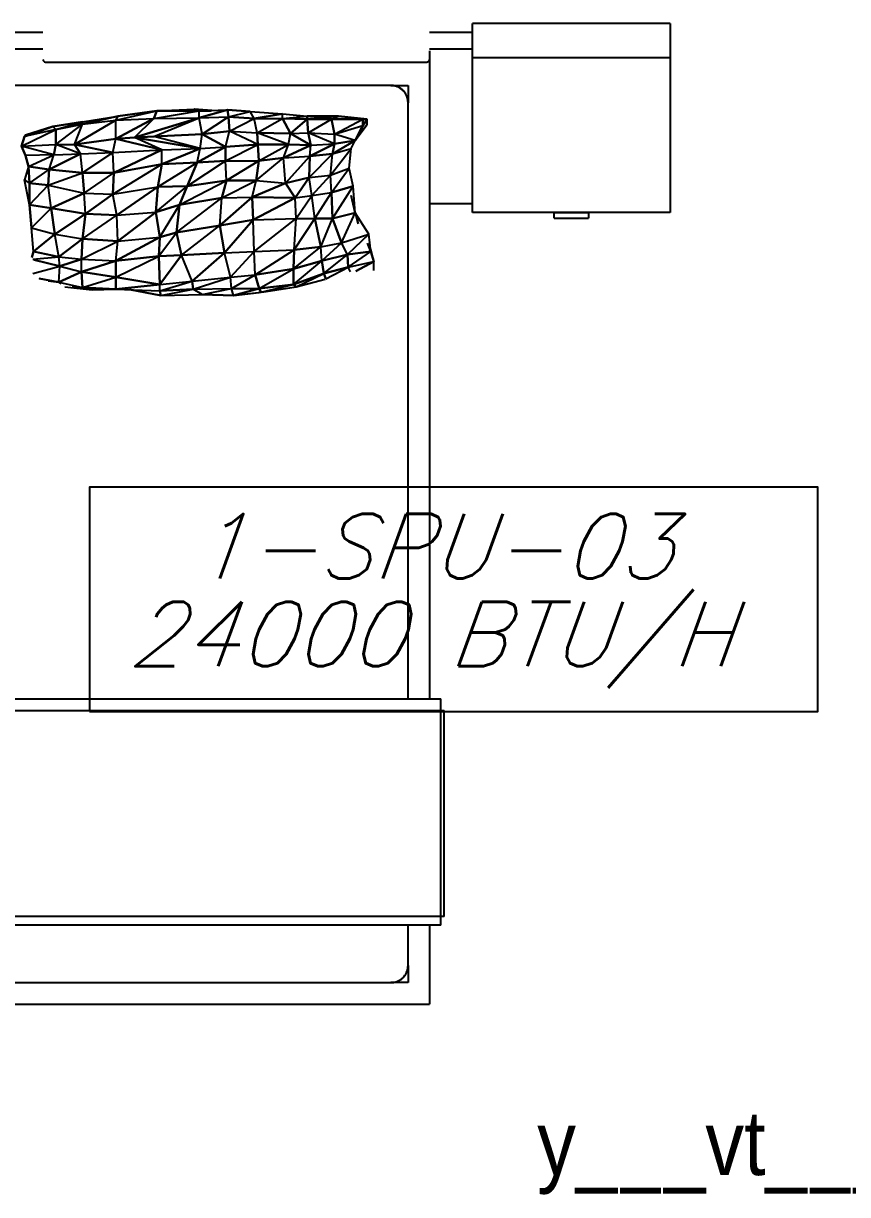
# Model space of a CAD drawing. Header units: metres. Extents: x -658 to -58, y -713 to -118.
# Drawn here: x -106.966 to -105.047, y -194.895 to -192.168 of the extents above; entities that cross this region are included whole.
import ezdxf
from ezdxf.enums import TextEntityAlignment as Align

# ---------------------------------------------------------------- set-up
doc = ezdxf.new("R2010")
doc.units = ezdxf.units.M
doc.header["$LTSCALE"] = 100
doc.layers.add('plan', color=8, linetype='Continuous')
doc.layers.add('TEXT AC', color=7, linetype='Continuous')
doc.styles.add('rss_dim1', font='romans.shx')
doc.styles.add('style12', font='xarab.shx')

# ---------------------------------------------------------------- blocks, each defined once
blk = doc.blocks.new('Modern_Bed_13665 - Modern_Bed_13665-1077701-الدور الاول')
for p, q in [((-0.0497, 0.8183), (0.05, 0.8183)), ((0.95, 0.8183), (1.05, 0.8183)), ((1.05, 0.7583), (1.05, 0.8383)), ((1.51, 0.8383), (1.05, 0.8383)), ((1.51, 0.8383), (1.51, 0.7583)), ((0.05, 0.7783), (-0.0497, 0.7783)), ((1.05, 0.7783), (0.95, 0.7783)), ((0.95, 0.7743), (0.95, -0.7347)), ((0.056, 0.7483), (0.944, 0.7483)), ((1.05, 0.3983), (1.05, 0.7583)), ((1.51, 0.7583), (1.05, 0.7583)), ((1.51, 0.7583), (1.51, 0.3983)), ((0.86, 0.6937), (-0.86, 0.6937)), ((0.86, 0.6937), (0.9, 0.6937)), ((0.9, 0.6937), (0.9, 0.6537)), ((0.2194, 0.6132), (0.3154, 0.6351)), ((0.224, 0.6223), (0.3154, 0.6351)), ((0.3085, 0.6168), (0.3154, 0.6351)), ((0.3085, 0.6168), (0.4136, 0.6351)), ((0.3154, 0.6351), (0.4022, 0.6387)), ((0.3154, 0.6351), (0.4136, 0.6351)), ((0.4022, 0.6387), (0.4431, 0.6359)), ((0.4136, 0.6351), (0.4022, 0.6387)), ((0.4136, 0.6351), (0.4799, 0.6369)), ((0.4136, 0.6186), (0.4799, 0.6369)), ((0.4799, 0.6369), (0.4136, 0.6186)), ((0.4136, 0.6351), (0.4419, 0.6344)), ((0.4136, 0.6186), (0.4136, 0.6351)), ((0.4799, 0.6369), (0.5324, 0.6333)), ((0.4821, 0.6204), (0.4799, 0.6369)), ((0.4821, 0.6204), (0.5324, 0.6333)), ((0.5324, 0.6333), (0.6077, 0.6278)), ((0.5415, 0.6168), (0.5324, 0.6333)), ((0.5415, 0.6168), (0.6077, 0.6278)), ((0.6077, 0.6278), (0.5415, 0.6168)), ((0.6077, 0.6278), (0.6648, 0.6223)), ((0.6077, 0.6168), (0.6077, 0.6278)), ((0.9, -0.7347), (0.9, 0.6537)), ((0.0733, 0.5985), (0.1419, 0.6095)), ((0.0801, 0.5912), (0.1419, 0.6095)), ((0.0801, 0.5912), (0.1419, 0.6095)), ((0.0801, 0.5564), (0.1418, 0.604)), ((0.0801, 0.5912), (0.1418, 0.604)), ((0.1418, 0.604), (0.0801, 0.5912)), ((0.1235, 0.5564), (0.2194, 0.6132)), ((0.1235, 0.5564), (0.1418, 0.604)), ((0.1418, 0.604), (0.224, 0.6223)), ((0.224, 0.6223), (0.1418, 0.604)), ((0.1418, 0.604), (0.2194, 0.6132)), ((0.1418, 0.604), (0.2194, 0.6132)), ((0.1418, 0.604), (0.1419, 0.6095)), ((0.1419, 0.6095), (0.224, 0.6223)), ((0.2194, 0.6132), (0.224, 0.6223)), ((0.2194, 0.5692), (0.3085, 0.6168)), ((0.2194, 0.6132), (0.3085, 0.6168)), ((0.2194, 0.5692), (0.2194, 0.6132)), ((0.2628, 0.5729), (0.4136, 0.6186)), ((0.2628, 0.5729), (0.3085, 0.6168)), ((0.3085, 0.5747), (0.4136, 0.6186)), ((0.3085, 0.6168), (0.4136, 0.6186)), ((0.3085, 0.5747), (0.4136, 0.6186)), ((0.4136, 0.6186), (0.4821, 0.6204)), ((0.4204, 0.5802), (0.4136, 0.6186)), ((0.4204, 0.5802), (0.4821, 0.6204)), ((0.4821, 0.6204), (0.4204, 0.5802)), ((0.4844, 0.5875), (0.4821, 0.6204)), ((0.4821, 0.6204), (0.5415, 0.6168)), ((0.4844, 0.5875), (0.5415, 0.6168)), ((0.4844, 0.5875), (0.5415, 0.6168)), ((0.5483, 0.5838), (0.5415, 0.6168)), ((0.5415, 0.6168), (0.6077, 0.6168)), ((0.5483, 0.5838), (0.6077, 0.6168)), ((0.6077, 0.6168), (0.6648, 0.6223)), ((0.6077, 0.6168), (0.6648, 0.6223)), ((0.6259, 0.582), (0.6077, 0.6168)), ((0.6077, 0.6168), (0.6648, 0.615)), ((0.6259, 0.582), (0.6648, 0.615)), ((0.6648, 0.6223), (0.7379, 0.6223)), ((0.6648, 0.615), (0.6648, 0.6223)), ((0.6648, 0.615), (0.7379, 0.6223)), ((0.6671, 0.5838), (0.6648, 0.615)), ((0.6648, 0.615), (0.7219, 0.615)), ((0.6671, 0.5838), (0.7219, 0.615)), ((0.7219, 0.615), (0.7379, 0.6223)), ((0.7219, 0.615), (0.795, 0.615)), ((0.7287, 0.5802), (0.7219, 0.615)), ((0.7287, 0.5802), (0.795, 0.615)), ((0.7287, 0.5802), (0.795, 0.6003)), ((0.7379, 0.6223), (0.8042, 0.615)), ((0.7768, 0.5655), (0.8042, 0.615)), ((0.7768, 0.5655), (0.8042, 0.6021)), ((0.7768, 0.5655), (0.795, 0.6003)), ((0.795, 0.6003), (0.795, 0.615)), ((0.795, 0.615), (0.8042, 0.615)), ((0.8042, 0.615), (0.8042, 0.6021)), ((0.0002, 0.5528), (0.0801, 0.5912)), ((0.0002, 0.5528), (0.007, 0.5747)), ((0.007, 0.5747), (0.0733, 0.5985)), ((0.0801, 0.5912), (0.007, 0.5747)), ((0.007, 0.5747), (0.0093, 0.5784)), ((0.0733, 0.5985), (0.0093, 0.5784)), ((0.0801, 0.5912), (0.0733, 0.5985)), ((0.0801, 0.5564), (0.0801, 0.5912)), ((0.2194, 0.5692), (0.2628, 0.5729)), ((0.2628, 0.5729), (0.3085, 0.5747)), ((0.3267, 0.5436), (0.2628, 0.5729)), ((0.4159, 0.5472), (0.2628, 0.5729)), ((0.3267, 0.5436), (0.2628, 0.5729)), ((0.3085, 0.5747), (0.4204, 0.5802)), ((0.4204, 0.5802), (0.3085, 0.5747)), ((0.4159, 0.5472), (0.3085, 0.5747)), ((0.4159, 0.5472), (0.3085, 0.5747)), ((0.4159, 0.5472), (0.4204, 0.5802)), ((0.4159, 0.5472), (0.4204, 0.5802)), ((0.4204, 0.5802), (0.4844, 0.5875)), ((0.4844, 0.5875), (0.4204, 0.5802)), ((0.4752, 0.5509), (0.4204, 0.5802)), ((0.4204, 0.5802), (0.4752, 0.5509)), ((0.4752, 0.5509), (0.4844, 0.5875)), ((0.5506, 0.5564), (0.4844, 0.5875)), ((0.4844, 0.5875), (0.5483, 0.5838)), ((0.4844, 0.5875), (0.5483, 0.5838)), ((0.5506, 0.5564), (0.5483, 0.5838)), ((0.6214, 0.5564), (0.5483, 0.5838)), ((0.5483, 0.5838), (0.6259, 0.582)), ((0.6214, 0.5564), (0.6259, 0.582)), ((0.6259, 0.582), (0.6671, 0.5838)), ((0.674, 0.5546), (0.6259, 0.582)), ((0.674, 0.5546), (0.6671, 0.5838)), ((0.7287, 0.5582), (0.6671, 0.5838)), ((0.6671, 0.5838), (0.7287, 0.5802)), ((0.6671, 0.5838), (0.7287, 0.5802)), ((0.7287, 0.5582), (0.7287, 0.5802)), ((0.7768, 0.5655), (0.7287, 0.5802)), ((0.0002, 0.5528), (0.0801, 0.5564)), ((0.0002, 0.5528), (0.0801, 0.5564)), ((0.0093, 0.5308), (0.0002, 0.5528)), ((0.0756, 0.5326), (0.0002, 0.5528)), ((0.0756, 0.5326), (0.0801, 0.5564)), ((0.1372, 0.5345), (0.0801, 0.5564)), ((0.0801, 0.5564), (0.1235, 0.5564)), ((0.1235, 0.5564), (0.2194, 0.5692)), ((0.1372, 0.5345), (0.1235, 0.5564)), ((0.2126, 0.5381), (0.1235, 0.5564)), ((0.2126, 0.5381), (0.2194, 0.5692)), ((0.3267, 0.5436), (0.2194, 0.5692)), ((0.3267, 0.5106), (0.4159, 0.5472)), ((0.3267, 0.5436), (0.4159, 0.5472)), ((0.4159, 0.5472), (0.3267, 0.5106)), ((0.4089, 0.5143), (0.4752, 0.5509)), ((0.4752, 0.5509), (0.4089, 0.5143)), ((0.4089, 0.5143), (0.4159, 0.5472)), ((0.4089, 0.5143), (0.4159, 0.5472)), ((0.4159, 0.5472), (0.4752, 0.5509)), ((0.4752, 0.518), (0.5506, 0.5564)), ((0.4752, 0.5509), (0.5506, 0.5564)), ((0.4752, 0.518), (0.4752, 0.5509)), ((0.5529, 0.518), (0.5506, 0.5564)), ((0.5506, 0.5564), (0.6214, 0.5564)), ((0.6214, 0.5564), (0.5506, 0.5564)), ((0.5529, 0.518), (0.6214, 0.5564)), ((0.61, 0.5253), (0.6214, 0.5564)), ((0.61, 0.5253), (0.674, 0.5546)), ((0.6214, 0.5564), (0.674, 0.5546)), ((0.6716, 0.5289), (0.7287, 0.5582)), ((0.6716, 0.5289), (0.674, 0.5546)), ((0.674, 0.5546), (0.7287, 0.5582)), ((0.7197, 0.485), (0.7676, 0.5472)), ((0.7242, 0.5345), (0.7768, 0.5655)), ((0.7242, 0.5345), (0.7287, 0.5582)), ((0.7242, 0.5345), (0.7676, 0.5472)), ((0.7287, 0.5582), (0.7768, 0.5655)), ((0.7768, 0.5655), (0.7287, 0.5582)), ((0.763, 0.5015), (0.7676, 0.5472)), ((0.763, 0.5015), (0.7676, 0.5472)), ((0.7676, 0.5472), (0.7768, 0.5655)), ((0.0756, 0.5326), (0.0093, 0.5308)), ((0.0162, 0.5051), (0.0093, 0.5308)), ((0.0162, 0.5051), (0.0756, 0.5326)), ((0.0642, 0.4979), (0.1372, 0.5345)), ((0.0642, 0.4979), (0.0756, 0.5326)), ((0.0756, 0.5326), (0.1372, 0.5345)), ((0.1372, 0.5345), (0.2126, 0.5381)), ((0.1418, 0.4905), (0.1372, 0.5345)), ((0.1418, 0.4905), (0.2126, 0.5381)), ((0.2126, 0.5381), (0.3267, 0.5436)), ((0.2126, 0.5381), (0.3267, 0.5436)), ((0.2148, 0.4905), (0.2126, 0.5381)), ((0.2148, 0.4905), (0.2126, 0.5381)), ((0.2148, 0.4905), (0.3267, 0.5436)), ((0.3267, 0.5106), (0.3267, 0.5436)), ((0.3267, 0.5106), (0.3267, 0.5436)), ((0.546, 0.4722), (0.61, 0.5253)), ((0.5529, 0.518), (0.61, 0.5253)), ((0.61, 0.5253), (0.5529, 0.518)), ((0.61, 0.5253), (0.6716, 0.5289)), ((0.6145, 0.4667), (0.61, 0.5253)), ((0.6145, 0.4667), (0.61, 0.5253)), ((0.6145, 0.4667), (0.6716, 0.5289)), ((0.6694, 0.4796), (0.7242, 0.5345)), ((0.6694, 0.4796), (0.6716, 0.5289)), ((0.6716, 0.5289), (0.7242, 0.5345)), ((0.7197, 0.485), (0.7242, 0.5345)), ((0.0162, 0.5051), (0.0071, 0.474)), ((0.0162, 0.5051), (0.0071, 0.474)), ((0.0185, 0.4667), (0.0162, 0.5051)), ((0.0162, 0.5051), (0.0642, 0.4979)), ((0.0185, 0.4667), (0.0642, 0.4979)), ((0.0619, 0.4613), (0.0642, 0.4979)), ((0.0642, 0.4979), (0.1418, 0.4905)), ((0.2126, 0.4411), (0.3267, 0.5106)), ((0.2126, 0.4411), (0.3267, 0.5106)), ((0.2148, 0.4905), (0.3267, 0.5106)), ((0.3176, 0.4576), (0.4089, 0.5143)), ((0.3176, 0.4576), (0.3267, 0.5106)), ((0.3267, 0.5106), (0.4089, 0.5143)), ((0.3861, 0.4594), (0.4752, 0.518)), ((0.3861, 0.4594), (0.4089, 0.5143)), ((0.4089, 0.5143), (0.4752, 0.518)), ((0.4775, 0.4722), (0.4752, 0.518)), ((0.4752, 0.518), (0.5529, 0.518)), ((0.4752, 0.518), (0.5529, 0.518)), ((0.4775, 0.4722), (0.5529, 0.518)), ((0.546, 0.4722), (0.5529, 0.518)), ((0.7197, 0.485), (0.763, 0.5015)), ((0.7197, 0.485), (0.763, 0.5015)), ((0.7219, 0.4448), (0.763, 0.5015)), ((0.7219, 0.4448), (0.763, 0.5015)), ((0.7722, 0.4594), (0.763, 0.5015)), ((0.0185, 0.4155), (0.0071, 0.474)), ((0.0185, 0.4667), (0.0071, 0.474)), ((0.0185, 0.4155), (0.0185, 0.4667)), ((0.0185, 0.4667), (0.0619, 0.4613)), ((0.0619, 0.4613), (0.1418, 0.4905)), ((0.1463, 0.443), (0.1418, 0.4905)), ((0.1418, 0.4905), (0.2148, 0.4905)), ((0.1463, 0.443), (0.2148, 0.4905)), ((0.1463, 0.443), (0.2148, 0.4905)), ((0.2126, 0.4411), (0.2148, 0.4905)), ((0.3679, 0.4155), (0.4775, 0.4722)), ((0.3861, 0.4594), (0.4775, 0.4722)), ((0.4661, 0.4319), (0.4775, 0.4722)), ((0.4661, 0.4319), (0.546, 0.4722)), ((0.4775, 0.4722), (0.546, 0.4722)), ((0.5369, 0.4338), (0.546, 0.4722)), ((0.5369, 0.4338), (0.6145, 0.4667)), ((0.546, 0.4722), (0.6145, 0.4667)), ((0.546, 0.4722), (0.6145, 0.4667)), ((0.6145, 0.4667), (0.6694, 0.4796)), ((0.6374, 0.4319), (0.6145, 0.4667)), ((0.6374, 0.4319), (0.6694, 0.4796)), ((0.6694, 0.4796), (0.7197, 0.485)), ((0.6762, 0.4374), (0.6694, 0.4796)), ((0.6762, 0.4374), (0.7197, 0.485)), ((0.7219, 0.4448), (0.7197, 0.485)), ((0.0185, 0.4155), (0.0619, 0.4613)), ((0.0688, 0.4081), (0.0619, 0.4613)), ((0.0619, 0.4613), (0.1463, 0.443)), ((0.0688, 0.4081), (0.1463, 0.443)), ((0.1487, 0.3953), (0.1463, 0.443)), ((0.1463, 0.443), (0.2126, 0.4411)), ((0.1463, 0.443), (0.2126, 0.4411)), ((0.1487, 0.3953), (0.2126, 0.4411)), ((0.2126, 0.4411), (0.3176, 0.4576)), ((0.2217, 0.3916), (0.2126, 0.4411)), ((0.2217, 0.3916), (0.3176, 0.4576)), ((0.3176, 0.4576), (0.2217, 0.3916)), ((0.3131, 0.399), (0.3861, 0.4594)), ((0.3131, 0.399), (0.3861, 0.4594)), ((0.3131, 0.399), (0.3176, 0.4576)), ((0.3176, 0.4576), (0.3131, 0.399)), ((0.3176, 0.4576), (0.3861, 0.4594)), ((0.3861, 0.4594), (0.3176, 0.4576)), ((0.3679, 0.4155), (0.3861, 0.4594)), ((0.6374, 0.4319), (0.6762, 0.4374)), ((0.6397, 0.3844), (0.6762, 0.4374)), ((0.6762, 0.4374), (0.7219, 0.4448)), ((0.6831, 0.3844), (0.6762, 0.4374)), ((0.6831, 0.3844), (0.7219, 0.4448)), ((0.6831, 0.3844), (0.7219, 0.4448)), ((0.7219, 0.4448), (0.7722, 0.4594)), ((0.7722, 0.4594), (0.7219, 0.4448)), ((0.7243, 0.3844), (0.7219, 0.4448)), ((0.7243, 0.3844), (0.7722, 0.4594)), ((0.7768, 0.3972), (0.7677, 0.4374)), ((0.7837, 0.3715), (0.7677, 0.4374)), ((0.7768, 0.3972), (0.7722, 0.4594)), ((0.0231, 0.3624), (0.0185, 0.4155)), ((0.0185, 0.4155), (0.0688, 0.4081)), ((0.3131, 0.399), (0.3679, 0.4155)), ((0.3222, 0.3404), (0.3679, 0.4155)), ((0.3611, 0.3514), (0.4661, 0.4319)), ((0.3611, 0.3514), (0.3679, 0.4155)), ((0.3679, 0.4155), (0.4661, 0.4319)), ((0.4616, 0.3679), (0.5369, 0.4338)), ((0.4616, 0.3679), (0.4661, 0.4319)), ((0.4661, 0.4319), (0.5369, 0.4338)), ((0.5392, 0.3807), (0.5369, 0.4338)), ((0.5369, 0.4338), (0.6374, 0.4319)), ((0.5392, 0.3807), (0.6374, 0.4319)), ((0.6397, 0.3844), (0.6374, 0.4319)), ((1.05, 0.4183), (0.95, 0.4183)), ((0.0231, 0.3624), (0.0688, 0.4081)), ((0.0779, 0.3478), (0.0688, 0.4081)), ((0.0688, 0.4081), (0.1487, 0.3953)), ((0.0779, 0.3478), (0.1487, 0.3953)), ((0.1418, 0.3367), (0.1487, 0.3953)), ((0.1418, 0.3367), (0.2217, 0.3916)), ((0.1418, 0.3367), (0.2217, 0.3916)), ((0.1487, 0.3953), (0.2217, 0.3916)), ((0.2217, 0.3916), (0.3131, 0.399)), ((0.2217, 0.3916), (0.3131, 0.399)), ((0.224, 0.3313), (0.2217, 0.3916)), ((0.224, 0.3313), (0.2217, 0.3916)), ((0.224, 0.3313), (0.3131, 0.399)), ((0.3131, 0.399), (0.224, 0.3313)), ((0.3222, 0.3404), (0.3131, 0.399)), ((0.5392, 0.3807), (0.6397, 0.3844)), ((0.5415, 0.3075), (0.6397, 0.3844)), ((0.6351, 0.3112), (0.6397, 0.3844)), ((0.6351, 0.3112), (0.6831, 0.3844)), ((0.6397, 0.3844), (0.6831, 0.3844)), ((0.6968, 0.3184), (0.6831, 0.3844)), ((0.6831, 0.3844), (0.7243, 0.3844)), ((0.6968, 0.3184), (0.7243, 0.3844)), ((0.7243, 0.3844), (0.7768, 0.3972)), ((0.7768, 0.3972), (0.7243, 0.3844)), ((0.7448, 0.3276), (0.7243, 0.3844)), ((0.7448, 0.3276), (0.7768, 0.3972)), ((0.7448, 0.3276), (0.7768, 0.3972)), ((0.8087, 0.3478), (0.7768, 0.3972)), ((0.7768, 0.3972), (0.7837, 0.3715)), ((1.51, 0.3983), (1.05, 0.3983)), ((1.24, 0.3969), (1.24, 0.3983)), ((1.24, 0.3877), (1.24, 0.3969)), ((1.32, 0.3969), (1.24, 0.3969)), ((1.24, 0.3849), (1.24, 0.3877)), ((1.24, 0.3849), (1.32, 0.3849)), ((1.32, 0.3983), (1.32, 0.3969)), ((1.32, 0.3969), (1.32, 0.3877)), ((1.32, 0.3877), (1.32, 0.3849)), ((0.0277, 0.3075), (0.0231, 0.3624)), ((0.0231, 0.3624), (0.0779, 0.3478)), ((0.3611, 0.3514), (0.4616, 0.3679)), ((0.3725, 0.2983), (0.4616, 0.3679)), ((0.4616, 0.3679), (0.5392, 0.3807)), ((0.473, 0.3038), (0.4616, 0.3679)), ((0.473, 0.3038), (0.5392, 0.3807)), ((0.5415, 0.3075), (0.5392, 0.3807)), ((0.0277, 0.3075), (0.0779, 0.3478)), ((0.087, 0.2947), (0.0779, 0.3478)), ((0.0779, 0.3478), (0.1418, 0.3367)), ((0.087, 0.2947), (0.0779, 0.3478)), ((0.0779, 0.3478), (0.1418, 0.3367)), ((0.087, 0.2947), (0.1418, 0.3367)), ((0.1418, 0.3367), (0.087, 0.2947)), ((0.1395, 0.2892), (0.1418, 0.3367)), ((0.1395, 0.2892), (0.224, 0.3313)), ((0.1418, 0.3367), (0.224, 0.3313)), ((0.2194, 0.2855), (0.3222, 0.3404)), ((0.2194, 0.2855), (0.224, 0.3313)), ((0.224, 0.3313), (0.3222, 0.3404)), ((0.32, 0.2965), (0.3611, 0.3514)), ((0.32, 0.2965), (0.3222, 0.3404)), ((0.3222, 0.3404), (0.32, 0.2965)), ((0.3222, 0.3404), (0.3611, 0.3514)), ((0.3725, 0.2983), (0.3611, 0.3514)), ((0.6968, 0.3184), (0.7448, 0.3276)), ((0.6968, 0.3184), (0.7448, 0.3276)), ((0.6991, 0.2855), (0.7448, 0.3276)), ((0.7448, 0.3276), (0.8087, 0.3478)), ((0.7448, 0.3276), (0.8087, 0.3478)), ((0.7586, 0.3001), (0.7448, 0.3276)), ((0.7586, 0.3001), (0.8087, 0.3478)), ((0.8133, 0.3075), (0.8087, 0.3478)), ((0.0241, 0.2931), (0.0277, 0.3075)), ((0.0277, 0.3075), (0.087, 0.2947)), ((0.3725, 0.2983), (0.473, 0.3038)), ((0.3976, 0.2379), (0.473, 0.3038)), ((0.473, 0.3038), (0.5415, 0.3075)), ((0.473, 0.3038), (0.5415, 0.3075)), ((0.4867, 0.2471), (0.473, 0.3038)), ((0.4867, 0.2471), (0.5415, 0.3075)), ((0.5415, 0.3075), (0.6351, 0.3112)), ((0.5438, 0.2526), (0.5415, 0.3075)), ((0.5438, 0.2526), (0.6351, 0.3112)), ((0.6329, 0.2672), (0.6968, 0.3184)), ((0.6329, 0.2672), (0.6351, 0.3112)), ((0.6351, 0.3112), (0.6968, 0.3184)), ((0.6991, 0.2855), (0.6968, 0.3184)), ((0.6991, 0.2855), (0.7586, 0.3001)), ((0.7037, 0.2562), (0.7586, 0.3001)), ((0.7586, 0.3001), (0.8133, 0.3075)), ((0.7608, 0.2709), (0.7586, 0.3001)), ((0.7608, 0.2709), (0.8133, 0.3075)), ((0.7608, 0.2709), (0.8133, 0.3075)), ((0.8133, 0.3075), (0.8057, 0.327)), ((0.8133, 0.3075), (0.8133, 0.3093)), ((0.8133, 0.3093), (0.8133, 0.3075)), ((0.8202, 0.2837), (0.8133, 0.3075)), ((0.8202, 0.2837), (0.8134, 0.313)), ((0.0265, 0.2895), (0.087, 0.2947)), ((0.0265, 0.2895), (0.087, 0.2947)), ((0.0289, 0.2877), (0.0893, 0.2727)), ((0.0893, 0.2727), (0.087, 0.2947)), ((0.087, 0.2947), (0.1395, 0.2892)), ((0.0893, 0.2727), (0.1395, 0.2892)), ((0.1396, 0.2599), (0.1395, 0.2892)), ((0.1395, 0.2892), (0.2194, 0.2855)), ((0.1396, 0.2599), (0.2194, 0.2855)), ((0.2194, 0.2855), (0.32, 0.2965)), ((0.2195, 0.2471), (0.2194, 0.2855)), ((0.2195, 0.2471), (0.32, 0.2965)), ((0.32, 0.2965), (0.3725, 0.2983)), ((0.3222, 0.2306), (0.32, 0.2965)), ((0.3222, 0.2306), (0.3725, 0.2983)), ((0.3976, 0.2379), (0.3725, 0.2983)), ((0.3976, 0.2379), (0.3725, 0.2983)), ((0.6329, 0.2306), (0.6991, 0.2855)), ((0.6329, 0.2672), (0.6991, 0.2855)), ((0.7037, 0.2562), (0.6991, 0.2855)), ((0.7608, 0.2709), (0.8202, 0.2837)), ((0.7781, 0.2617), (0.8202, 0.2837)), ((0.8202, 0.2837), (0.7781, 0.2617)), ((0.8179, 0.2933), (0.8202, 0.2837)), ((0.8202, 0.2628), (0.8202, 0.2837)), ((0.0268, 0.256), (0.0893, 0.2727)), ((0.0871, 0.2361), (0.0893, 0.2727)), ((0.0871, 0.2361), (0.1396, 0.2599)), ((0.0893, 0.2727), (0.1396, 0.2599)), ((0.1419, 0.2233), (0.1396, 0.2599)), ((0.1396, 0.2599), (0.2195, 0.2471)), ((0.1419, 0.2233), (0.2195, 0.2471)), ((0.2195, 0.2196), (0.2195, 0.2471)), ((0.2195, 0.2471), (0.3222, 0.2306)), ((0.3976, 0.2379), (0.4867, 0.2471)), ((0.4, 0.2196), (0.4867, 0.2471)), ((0.4867, 0.2471), (0.5438, 0.2526)), ((0.489, 0.2214), (0.4867, 0.2471)), ((0.489, 0.2214), (0.5438, 0.2526)), ((0.5438, 0.2526), (0.6329, 0.2672)), ((0.553, 0.2214), (0.5438, 0.2526)), ((0.5438, 0.2526), (0.553, 0.2214)), ((0.553, 0.2214), (0.6329, 0.2672)), ((0.6329, 0.2306), (0.6329, 0.2672)), ((0.6329, 0.2306), (0.7037, 0.2562)), ((0.7037, 0.2562), (0.6329, 0.2306)), ((0.6398, 0.2251), (0.7037, 0.2562)), ((0.6398, 0.2251), (0.7037, 0.2562)), ((0.7037, 0.2562), (0.7608, 0.2709)), ((0.7083, 0.2434), (0.7037, 0.2562)), ((0.7083, 0.2434), (0.7608, 0.2709)), ((0.7083, 0.2434), (0.7608, 0.2709)), ((0.7661, 0.2596), (0.7608, 0.2709)), ((0.0871, 0.2361), (0.0414, 0.2445)), ((0.0623, 0.2388), (0.0871, 0.2361)), ((0.0927, 0.2316), (0.0871, 0.2361)), ((0.0871, 0.2361), (0.1419, 0.2233)), ((0.0927, 0.2316), (0.0871, 0.2361)), ((0.0871, 0.2361), (0.1419, 0.2233)), ((0.1008, 0.2251), (0.1648, 0.2178)), ((0.1177, 0.2244), (0.1419, 0.2233)), ((0.1419, 0.2233), (0.1177, 0.2244)), ((0.1611, 0.2187), (0.1419, 0.2233)), ((0.1419, 0.2233), (0.2195, 0.2196)), ((0.1419, 0.2233), (0.1611, 0.2187)), ((0.1648, 0.2178), (0.2195, 0.2196)), ((0.2195, 0.2196), (0.3222, 0.2306)), ((0.2195, 0.2196), (0.3223, 0.216)), ((0.2195, 0.2196), (0.3223, 0.216)), ((0.2515, 0.2185), (0.3246, 0.205)), ((0.3246, 0.205), (0.2515, 0.2185)), ((0.3222, 0.2306), (0.3976, 0.2379)), ((0.3223, 0.216), (0.3222, 0.2306)), ((0.3223, 0.216), (0.3976, 0.2379)), ((0.3223, 0.216), (0.4, 0.2196)), ((0.3246, 0.205), (0.4, 0.2196)), ((0.3246, 0.205), (0.4, 0.2196)), ((0.4, 0.2196), (0.3976, 0.2379)), ((0.4, 0.2196), (0.489, 0.2214)), ((0.4205, 0.2068), (0.4, 0.2196)), ((0.4205, 0.2068), (0.489, 0.2214)), ((0.4205, 0.2068), (0.489, 0.2214)), ((0.4936, 0.205), (0.489, 0.2214)), ((0.489, 0.2214), (0.553, 0.2214)), ((0.4936, 0.205), (0.489, 0.2214)), ((0.4936, 0.205), (0.553, 0.2214)), ((0.553, 0.2214), (0.6329, 0.2306)), ((0.5575, 0.2123), (0.553, 0.2214)), ((0.553, 0.2214), (0.5575, 0.2123)), ((0.5575, 0.2123), (0.6329, 0.2306)), ((0.5575, 0.2123), (0.6398, 0.2251)), ((0.5595, 0.2126), (0.6398, 0.2251)), ((0.6398, 0.2251), (0.6329, 0.2306)), ((0.6398, 0.2251), (0.7071, 0.2431)), ((0.3102, 0.2167), (0.3223, 0.216)), ((0.3246, 0.205), (0.3223, 0.216)), ((0.3246, 0.205), (0.4205, 0.2068)), ((0.4205, 0.2068), (0.4936, 0.205)), ((0.4936, 0.205), (0.4205, 0.2068)), ((0.4936, 0.205), (0.5575, 0.2123)), ((-0.8839, -0.7347), (0.8771, -0.7347)), ((0.8771, -0.7347), (0.912, -0.7347)), ((0.912, -0.7347), (0.9205, -0.7347)), ((0.9205, -0.7347), (0.9478, -0.7347)), ((0.9478, -0.7347), (0.9565, -0.7347)), ((0.9565, -0.7347), (0.9765, -0.7347)), ((0.9765, -1.2613), (0.9765, -0.7347)), ((-0.8891, -0.7614), (0.884, -0.7614)), ((0.884, -0.7614), (0.9189, -0.7614)), ((0.9189, -0.7614), (0.928, -0.7614)), ((0.928, -0.7614), (0.9553, -0.7614)), ((0.9553, -0.7614), (0.964, -0.7614)), ((0.964, -0.7614), (0.984, -0.7614)), ((0.984, -1.241), (0.984, -0.7614)), ((0.884, -1.241), (-0.8891, -1.241)), ((0.9189, -1.241), (0.884, -1.241)), ((0.928, -1.241), (0.9189, -1.241)), ((0.9553, -1.241), (0.928, -1.241)), ((0.964, -1.241), (0.9553, -1.241)), ((0.984, -1.241), (0.964, -1.241)), ((0.8771, -1.2613), (-0.8839, -1.2613)), ((0.912, -1.2613), (0.8771, -1.2613)), ((0.9, -1.3551), (0.9, -1.2613)), ((0.9205, -1.2613), (0.912, -1.2613)), ((0.9478, -1.2613), (0.9205, -1.2613)), ((0.9565, -1.2613), (0.9478, -1.2613)), ((0.95, -1.2613), (0.95, -1.4451)), ((0.9765, -1.2613), (0.9565, -1.2613)), ((0.9, -1.3551), (0.9, -1.3951)), ((-0.86, -1.3951), (0.86, -1.3951)), ((0.9, -1.3951), (0.86, -1.3951)), ((-0.95, -1.4451), (0.95, -1.4451))]:
    blk.add_line(p, q)
at = {"flags": 128}
for points in [[(0.9, 0.6537), (0.9, 0.6553), (0.8999, 0.6569), (0.8997, 0.6585), (0.8995, 0.66), (0.8992, 0.6616), (0.8989, 0.6632), (0.8984, 0.6647), (0.898, 0.6663), (0.8974, 0.6678), (0.8968, 0.6692), (0.8962, 0.6707), (0.8955, 0.6721), (0.8947, 0.6735), (0.8939, 0.6749), (0.893, 0.6763), (0.8921, 0.6776), (0.8911, 0.6788), (0.8901, 0.68), (0.889, 0.6812), (0.8879, 0.6824), (0.8867, 0.6835), (0.8855, 0.6845), (0.8842, 0.6855), (0.8829, 0.6864), (0.8816, 0.6873), (0.8802, 0.6882), (0.8789, 0.6889), (0.8774, 0.6897), (0.876, 0.6903), (0.8745, 0.691), (0.873, 0.6915), (0.8715, 0.692), (0.8699, 0.6924), (0.8684, 0.6928), (0.8668, 0.6931), (0.8652, 0.6933), (0.8636, 0.6935), (0.862, 0.6936), (0.8604, 0.6937), (0.86, 0.6937)], [(0.3154, 0.6351), (0.224, 0.6223), (0.2194, 0.6132), (0.1235, 0.5564), (0.2126, 0.5381)], [(0.2194, 0.6132), (0.3154, 0.6351), (0.4022, 0.6387)], [(0.2194, 0.6132), (0.3085, 0.6168), (0.4136, 0.6351)], [(0.4136, 0.6351), (0.3154, 0.6351), (0.3085, 0.6168)], [(0.4431, 0.6359), (0.4022, 0.6387), (0.4136, 0.6351)], [(0.4136, 0.6186), (0.4136, 0.6351), (0.4799, 0.6369)], [(0.4204, 0.5802), (0.4136, 0.6186), (0.4821, 0.6204), (0.5324, 0.6333)], [(0.5324, 0.6333), (0.4799, 0.6369), (0.4821, 0.6204)], [(0.5415, 0.6168), (0.5324, 0.6333), (0.6077, 0.6278)], [(0.6077, 0.6168), (0.6077, 0.6278), (0.6648, 0.6223)], [(0.1419, 0.6095), (0.0733, 0.5985), (0.0801, 0.5912), (0.007, 0.5747), (0.0002, 0.5528), (0.0801, 0.5912)], [(0.0756, 0.5326), (0.1372, 0.5345), (0.0801, 0.5564), (0.1418, 0.604)], [(0.2126, 0.5381), (0.2194, 0.5692), (0.1235, 0.5564), (0.1418, 0.604)], [(0.1418, 0.604), (0.1419, 0.6095), (0.224, 0.6223)], [(0.3085, 0.6168), (0.2194, 0.5692), (0.3267, 0.5436)], [(0.2628, 0.5729), (0.2194, 0.5692), (0.2194, 0.6132)], [(0.4136, 0.6186), (0.2628, 0.5729), (0.4159, 0.5472)], [(0.3085, 0.5747), (0.2628, 0.5729), (0.3085, 0.6168), (0.4136, 0.6186)], [(0.5415, 0.6168), (0.4821, 0.6204), (0.4844, 0.5875)], [(0.5483, 0.5838), (0.5415, 0.6168), (0.6077, 0.6168)], [(0.5529, 0.518), (0.6214, 0.5564), (0.5483, 0.5838), (0.6077, 0.6168)], [(0.8042, 0.615), (0.7379, 0.6223), (0.6648, 0.615), (0.6077, 0.6168), (0.6259, 0.582)], [(0.61, 0.5253), (0.6716, 0.5289), (0.674, 0.5546), (0.7287, 0.5582), (0.6671, 0.5838), (0.7219, 0.615), (0.6648, 0.615), (0.6671, 0.5838)], [(0.6648, 0.6223), (0.6648, 0.615), (0.6259, 0.582)], [(0.7219, 0.615), (0.7379, 0.6223), (0.6648, 0.6223)], [(0.795, 0.615), (0.7219, 0.615), (0.7287, 0.5802), (0.795, 0.6003), (0.7768, 0.5655), (0.7242, 0.5345), (0.6716, 0.5289)], [(0.7768, 0.5655), (0.7287, 0.5802), (0.795, 0.615), (0.795, 0.6003)], [(0.8042, 0.6021), (0.7768, 0.5655), (0.8042, 0.615)], [(0.8042, 0.6021), (0.8042, 0.615), (0.795, 0.615)], [(0.0801, 0.5912), (0.0801, 0.5564), (0.1235, 0.5564)], [(0.3267, 0.5436), (0.4159, 0.5472), (0.4752, 0.5509), (0.4844, 0.5875)], [(0.4752, 0.518), (0.5506, 0.5564), (0.4844, 0.5875)], [(0.5483, 0.5838), (0.5506, 0.5564), (0.4752, 0.5509)], [(0.6214, 0.5564), (0.6259, 0.582), (0.5483, 0.5838)], [(0.6259, 0.582), (0.674, 0.5546), (0.61, 0.5253)], [(0.7287, 0.5802), (0.7287, 0.5582), (0.6716, 0.5289), (0.6145, 0.4667)], [(0.6259, 0.582), (0.6671, 0.5838), (0.674, 0.5546), (0.6214, 0.5564)], [(0.0801, 0.5564), (0.0756, 0.5326), (0.0093, 0.5308), (0.0162, 0.5051), (0.0756, 0.5326), (0.0002, 0.5528), (0.0093, 0.5308)], [(0.1235, 0.5564), (0.1372, 0.5345), (0.0642, 0.4979)], [(0.5506, 0.5564), (0.5529, 0.518), (0.4775, 0.4722), (0.3861, 0.4594)], [(0.4752, 0.5509), (0.4752, 0.518), (0.4089, 0.5143)], [(0.546, 0.4722), (0.61, 0.5253), (0.6214, 0.5564)], [(0.7287, 0.5582), (0.7242, 0.5345), (0.6694, 0.4796), (0.6374, 0.4319)], [(0.6762, 0.4374), (0.7197, 0.485), (0.7676, 0.5472)], [(0.7242, 0.5345), (0.7676, 0.5472), (0.7768, 0.5655)], [(0.0185, 0.4667), (0.0642, 0.4979), (0.0756, 0.5326)], [(0.2126, 0.5381), (0.1418, 0.4905), (0.0642, 0.4979)], [(0.1418, 0.4905), (0.1372, 0.5345), (0.2126, 0.5381)], [(0.3267, 0.5436), (0.2148, 0.4905), (0.1418, 0.4905), (0.1463, 0.443)], [(0.6716, 0.5289), (0.6694, 0.4796), (0.6145, 0.4667)], [(0.6694, 0.4796), (0.7197, 0.485), (0.7242, 0.5345)], [(0.0642, 0.4979), (0.0162, 0.5051), (0.0185, 0.4667)], [(0.0642, 0.4979), (0.0619, 0.4613), (0.0185, 0.4667), (0.0185, 0.4155), (0.0619, 0.4613), (0.1418, 0.4905)], [(0.3267, 0.5106), (0.2148, 0.4905), (0.2126, 0.4411)], [(0.3176, 0.4576), (0.4089, 0.5143), (0.3861, 0.4594), (0.4752, 0.518)], [(0.4089, 0.5143), (0.3267, 0.5106), (0.3176, 0.4576)], [(0.3861, 0.4594), (0.3679, 0.4155), (0.4775, 0.4722), (0.4752, 0.518)], [(0.5529, 0.518), (0.546, 0.4722), (0.4775, 0.4722)], [(0.7243, 0.3844), (0.7722, 0.4594), (0.763, 0.5015)], [(0.0185, 0.4155), (0.0071, 0.474), (0.0185, 0.4667)], [(0.4775, 0.4722), (0.4661, 0.4319), (0.3679, 0.4155), (0.3131, 0.399), (0.3222, 0.3404), (0.2194, 0.2855), (0.1396, 0.2599), (0.0871, 0.2361), (0.0623, 0.2388)], [(0.224, 0.3313), (0.3222, 0.3404), (0.3679, 0.4155), (0.3611, 0.3514), (0.4661, 0.4319), (0.546, 0.4722)], [(0.6145, 0.4667), (0.5369, 0.4338), (0.4616, 0.3679), (0.3611, 0.3514), (0.3222, 0.3404)], [(0.3725, 0.2983), (0.4616, 0.3679), (0.4661, 0.4319), (0.5369, 0.4338), (0.546, 0.4722)], [(0.6145, 0.4667), (0.6374, 0.4319), (0.5369, 0.4338), (0.5392, 0.3807), (0.473, 0.3038), (0.3976, 0.2379)], [(0.6374, 0.4319), (0.6762, 0.4374), (0.6694, 0.4796)], [(0.6762, 0.4374), (0.7219, 0.4448), (0.7197, 0.485)], [(0.0185, 0.4155), (0.0231, 0.3624), (0.0688, 0.4081), (0.0619, 0.4613), (0.1463, 0.443)], [(0.1463, 0.443), (0.0688, 0.4081), (0.0185, 0.4155)], [(0.0231, 0.3624), (0.0779, 0.3478), (0.1487, 0.3953), (0.1463, 0.443)], [(0.2126, 0.4411), (0.1487, 0.3953), (0.0688, 0.4081), (0.0779, 0.3478), (0.0277, 0.3075), (0.0231, 0.3624)], [(0.2217, 0.3916), (0.2126, 0.4411), (0.3176, 0.4576)], [(0.5415, 0.3075), (0.5392, 0.3807), (0.6397, 0.3844), (0.6762, 0.4374)], [(0.6397, 0.3844), (0.6831, 0.3844), (0.6762, 0.4374)], [(0.7219, 0.4448), (0.7243, 0.3844), (0.6831, 0.3844)], [(0.8133, 0.3075), (0.8087, 0.3478), (0.7768, 0.3972), (0.7722, 0.4594)], [(0.6374, 0.4319), (0.5392, 0.3807), (0.4616, 0.3679), (0.473, 0.3038), (0.3725, 0.2983), (0.32, 0.2965), (0.3222, 0.2306), (0.2195, 0.2471), (0.2195, 0.2196), (0.1699, 0.2179)], [(0.5415, 0.3075), (0.6397, 0.3844), (0.6374, 0.4319)], [(0.2217, 0.3916), (0.1487, 0.3953), (0.1418, 0.3367)], [(0.4205, 0.2068), (0.4, 0.2196), (0.489, 0.2214), (0.4867, 0.2471), (0.5438, 0.2526), (0.5415, 0.3075), (0.6351, 0.3112), (0.6397, 0.3844)], [(0.489, 0.2214), (0.553, 0.2214), (0.6329, 0.2672), (0.6968, 0.3184), (0.7243, 0.3844)], [(0.489, 0.2214), (0.5438, 0.2526), (0.6351, 0.3112), (0.6831, 0.3844)], [(0.7243, 0.3844), (0.7448, 0.3276), (0.6991, 0.2855), (0.6329, 0.2672)], [(0.6831, 0.3844), (0.6968, 0.3184), (0.6351, 0.3112)], [(0.0268, 0.256), (0.0893, 0.2727), (0.087, 0.2947), (0.1395, 0.2892), (0.224, 0.3313)], [(0.224, 0.3313), (0.1418, 0.3367), (0.1395, 0.2892), (0.0893, 0.2727), (0.0289, 0.2877)], [(0.1396, 0.2599), (0.1396, 0.2892), (0.2194, 0.2855), (0.224, 0.3313)], [(0.32, 0.2965), (0.3611, 0.3514), (0.3725, 0.2983)], [(0.8087, 0.3478), (0.7586, 0.3001), (0.6991, 0.2855), (0.7037, 0.2562)], [(0.7037, 0.2562), (0.7586, 0.3001), (0.7448, 0.3276)], [(0.087, 0.2947), (0.0277, 0.3075), (0.0241, 0.2931)], [(0.3223, 0.216), (0.3976, 0.2379), (0.4867, 0.2471), (0.5415, 0.3075)], [(0.3223, 0.216), (0.3223, 0.2306), (0.3976, 0.2379), (0.4, 0.2196), (0.4867, 0.2471), (0.473, 0.3038)], [(0.6351, 0.3112), (0.6329, 0.2672), (0.5438, 0.2526)], [(0.5575, 0.2123), (0.6329, 0.2306), (0.6991, 0.2855), (0.6968, 0.3184)], [(0.8133, 0.3075), (0.7586, 0.3001), (0.7608, 0.2709)], [(0.7661, 0.2596), (0.7608, 0.2709), (0.8202, 0.2837), (0.8133, 0.3075)], [(0.32, 0.2965), (0.2194, 0.2855), (0.2194, 0.2471), (0.1396, 0.2599), (0.1419, 0.2233)], [(0.3725, 0.2983), (0.3222, 0.2306), (0.2195, 0.2196), (0.1419, 0.2233)], [(0.1419, 0.2233), (0.2195, 0.2471), (0.32, 0.2965)], [(0.0414, 0.2445), (0.0871, 0.2361), (0.0893, 0.2727), (0.1396, 0.2599)], [(0.6329, 0.2672), (0.6329, 0.2306), (0.553, 0.2214)], [(0.7608, 0.2709), (0.7037, 0.2562), (0.7083, 0.2434)], [(0.4, 0.2196), (0.3223, 0.216), (0.3246, 0.205), (0.4205, 0.2068)], [(0.553, 0.2214), (0.4936, 0.205), (0.553, 0.2118)], [(0.6329, 0.2306), (0.6398, 0.2251), (0.7071, 0.2431)], [(0.86, -1.3951), (0.8616, -1.395), (0.8632, -1.3949), (0.8648, -1.3948), (0.8664, -1.3945), (0.8679, -1.3943), (0.8695, -1.3939), (0.8711, -1.3935), (0.8726, -1.393), (0.8741, -1.3925), (0.8756, -1.3919), (0.877, -1.3912), (0.8785, -1.3905), (0.8799, -1.3898), (0.8812, -1.3889), (0.8826, -1.3881), (0.8839, -1.3871), (0.8852, -1.3862), (0.8864, -1.3851), (0.8876, -1.384), (0.8887, -1.3829), (0.8898, -1.3818), (0.8908, -1.3805), (0.8918, -1.3793), (0.8928, -1.378), (0.8937, -1.3767), (0.8945, -1.3753), (0.8953, -1.3739), (0.896, -1.3725), (0.8967, -1.371), (0.8973, -1.3695), (0.8978, -1.368), (0.8983, -1.3665), (0.8987, -1.365), (0.8991, -1.3634), (0.8994, -1.3619), (0.8997, -1.3603), (0.8998, -1.3587), (0.8999, -1.3571), (0.9, -1.3555), (0.9, -1.3551)]]:
    blk.add_lwpolyline(points, dxfattribs=at)
blk.add_lwpolyline([(0.0733, 0.5985), (0.0093, 0.5784), (0.007, 0.5747)], close=True, dxfattribs=at)
for centre, radius, start, end in [((0.056, 0.7543), 0.006, 180, 270), ((0.944, 0.7543), 0.006, 270, 360), ((0.86, 0.6537), 0.04, 75, 90), ((0.86, 0.6537), 0.04, 0, 60), ((0.86, -1.3551), 0.04, 345, 0), ((0.86, -1.3551), 0.04, 270, 330)]:
    blk.add_arc(centre, radius, start, end)
blk = doc.blocks.new('A$Cb06f5615')
at = {"layer": 'plan'}
blk.add_blockref('Modern_Bed_13665 - Modern_Bed_13665-1077701-الدور الاول', (-37.5226, 18.2495), dxfattribs=at)
at = {"layer": 'plan', "style": 'style12', "width": 0.9}
blk.add_text('y___vt___m Hg_k_____,L  ', height=0.15, dxfattribs=at).set_placement((-36.3221, 16.4061))

msp = doc.modelspace()

# ---------------------------------------------------------------- linework, layer by layer
at = {"layer": 'TEXT AC', "color": 4}
msp.add_lwpolyline([(-106.8123, -193.7704), (-105.1164, -193.7704), (-105.1164, -193.2474), (-106.8123, -193.2474)], close=True, dxfattribs=at)

# ---------------------------------------------------------------- block references
at = {"layer": 'plan'}
msp.add_blockref('A$Cb06f5615', (-69.4477, -211.2557), dxfattribs=at)

# ---------------------------------------------------------------- texts
at = {"layer": 'TEXT AC', "color": 4, "style": 'rss_dim1', "oblique": 20}
for s, p in [('1-SPU-03', (-106.0168, -193.3851)), ('24000 BTU/H', (-106.0204, -193.5898))]:
    msp.add_text(s, height=0.15, rotation=359.9998, dxfattribs=at).set_placement(p, align=Align.MIDDLE_CENTER)

doc.saveas('drawing.dxf')
